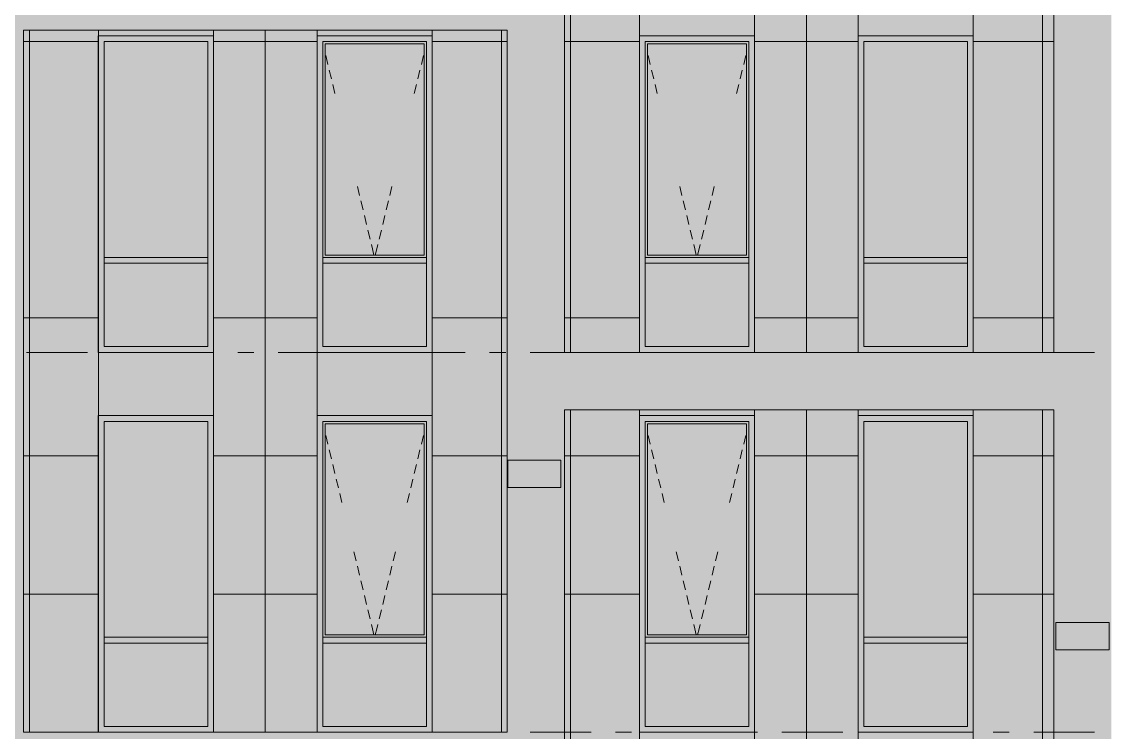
# Model space of a CAD drawing. Header units: millimetres. Extents: x 1499747 to 4341325, y -28481 to 441852.
# Drawn here: x 4109097 to 4118552, y 380628 to 386800 of the extents above; entities that cross this region are included whole.
import ezdxf

# ---------------------------------------------------------------- set-up
doc = ezdxf.new("R2010")
doc.units = ezdxf.units.MM
doc.header["$MEASUREMENT"] = 0
doc.layers.add('Чертеж и Рисунок', color=7, linetype='Continuous')

msp = doc.modelspace()

# ---------------------------------------------------------------- hatches: boundary and pattern name
at = {"layer": 'Чертеж и Рисунок', "linetype": 'Continuous', "lineweight": 0, "true_color": 0xbc9a89}
for points in [[(4108613, 399928.4), (4108613, 374028.4), (4109113, 374028.4), (4109113, 399928.4)], [(4113312.8, 399928.4), (4113312.8, 374028.4), (4113812.8, 374028.4), (4113812.8, 399928.4)], [(4118062.1, 399928.4), (4118062.1, 374028.4), (4118562.1, 374028.4), (4118562.1, 399928.4)], [(4109113, 386728.4), (4113312.8, 386728.4), (4113312.8, 387228.4), (4109113, 387228.4)], [(4113812.8, 383428.4), (4118062.1, 383428.4), (4118062.1, 383928.4), (4113812.8, 383928.4)], [(4109113, 380128.4), (4113312.8, 380128.4), (4113312.8, 380628.4), (4109113, 380628.4)]]:
    msp.add_hatch(color=33, dxfattribs=at).paths.add_polyline_path(points)
at = {"layer": 'Чертеж и Рисунок', "linetype": 'Continuous', "lineweight": 0, "true_color": 0xffffff}
h = msp.add_hatch(color=7, dxfattribs=at)
h.paths.add_polyline_path([(4113812.8, 383928.4), (4114462.4, 383928.4), (4114462.4, 386678.4), (4115462.4, 386678.4), (4115462.4, 383928.4), (4116362.7, 383928.4), (4116362.7, 386678.4), (4117362.7, 386678.4), (4117362.7, 383928.4), (4118062.1, 383928.4), (4118062.1, 390028.4), (4113812.8, 390028.4)])
h.paths.add_polyline_path([(4114462.4, 387228.4), (4114462.4, 389978.4), (4115462.4, 389978.4), (4115462.4, 387228.4)], flags=0)
h.paths.add_polyline_path([(4116362.7, 389978.4), (4117362.7, 389978.4), (4117362.7, 387228.4), (4116362.7, 387228.4)], flags=0)
h = msp.add_hatch(color=7, dxfattribs=at)
h.paths.add_polyline_path([(4109113, 380628.4), (4109762.2, 380628.4), (4109762.2, 383378.4), (4110762.2, 383378.4), (4110762.2, 380628.4), (4111662.5, 380628.4), (4111662.5, 383378.4), (4112662.5, 383378.4), (4112662.5, 380628.4), (4113312.8, 380628.4), (4113312.8, 386728.4), (4109113, 386728.4)])
h.paths.add_polyline_path([(4110762.2, 383928.4), (4109762.2, 383928.4), (4109762.2, 386678.4), (4110762.2, 386678.4)], flags=0)
h.paths.add_polyline_path([(4111662.5, 383928.4), (4111662.5, 386678.4), (4112662.5, 386678.4), (4112662.5, 383928.4)], flags=0)
at = {"layer": 'Чертеж и Рисунок', "linetype": 'Continuous', "lineweight": 0, "true_color": 0x2e2e2e}
for points in [[(4109762.2, 386328.4), (4109812.2, 386328.4), (4109812.2, 386628.4), (4109762.2, 386678.4)], [(4110262.2, 386678.4), (4109762.2, 386678.4), (4109812.2, 386628.4), (4110262.2, 386628.4)], [(4110262.2, 386678.4), (4110262.2, 386628.4), (4110712.2, 386628.4), (4110762.2, 386678.4)], [(4110762.2, 386328.4), (4110762.2, 386678.4), (4110712.2, 386628.4), (4110712.2, 386328.4)], [(4111662.5, 386328.4), (4111712.5, 386328.4), (4111712.5, 386628.4), (4111662.5, 386678.4)], [(4112162.5, 386678.4), (4111662.5, 386678.4), (4111712.5, 386628.4), (4112162.5, 386628.4)], [(4112162.5, 386678.4), (4112162.5, 386628.4), (4112612.5, 386628.4), (4112662.5, 386678.4)], [(4112662.5, 386328.4), (4112662.5, 386678.4), (4112612.5, 386628.4), (4112612.5, 386328.4)], [(4114462.4, 386328.4), (4114512.4, 386328.4), (4114512.4, 386628.4), (4114462.4, 386678.4)], [(4114962.4, 386678.4), (4114462.4, 386678.4), (4114512.4, 386628.4), (4114962.4, 386628.4)], [(4114962.4, 386678.4), (4114962.4, 386628.4), (4115412.4, 386628.4), (4115462.4, 386678.4)], [(4115462.4, 386328.4), (4115462.4, 386678.4), (4115412.4, 386628.4), (4115412.4, 386328.4)], [(4116362.7, 386328.4), (4116412.7, 386328.4), (4116412.7, 386628.4), (4116362.7, 386678.4)], [(4116862.7, 386678.4), (4116362.7, 386678.4), (4116412.7, 386628.4), (4116862.7, 386628.4)], [(4116862.7, 386678.4), (4116862.7, 386628.4), (4117312.7, 386628.4), (4117362.7, 386678.4)], [(4117362.7, 386328.4), (4117362.7, 386678.4), (4117312.7, 386628.4), (4117312.7, 386328.4)], [(4109762.2, 384928.4), (4109812.2, 384928.4), (4109812.2, 386328.4), (4109762.2, 386328.4)], [(4110762.2, 384928.4), (4110762.2, 386328.4), (4110712.2, 386328.4), (4110712.2, 384928.4)], [(4111662.5, 384928.4), (4111712.5, 384928.4), (4111712.5, 386328.4), (4111662.5, 386328.4)], [(4112662.5, 384928.4), (4112662.5, 386328.4), (4112612.5, 386328.4), (4112612.5, 384928.4)], [(4114462.4, 384928.4), (4114512.4, 384928.4), (4114512.4, 386328.4), (4114462.4, 386328.4)], [(4115462.4, 384928.4), (4115462.4, 386328.4), (4115412.4, 386328.4), (4115412.4, 384928.4)], [(4116362.7, 384928.4), (4116412.7, 384928.4), (4116412.7, 386328.4), (4116362.7, 386328.4)], [(4117362.7, 384928.4), (4117362.7, 386328.4), (4117312.7, 386328.4), (4117312.7, 384928.4)], [(4109762.2, 384728.4), (4109812.2, 384728.4), (4109812.2, 384928.4), (4109762.2, 384928.4)], [(4110762.2, 384728.4), (4110762.2, 384928.4), (4110712.2, 384928.4), (4110712.2, 384728.4)], [(4111662.5, 384728.4), (4111712.5, 384728.4), (4111712.5, 384928.4), (4111662.5, 384928.4)], [(4112662.5, 384728.4), (4112662.5, 384928.4), (4112612.5, 384928.4), (4112612.5, 384728.4)], [(4114462.4, 384728.4), (4114512.4, 384728.4), (4114512.4, 384928.4), (4114462.4, 384928.4)], [(4115462.4, 384728.4), (4115462.4, 384928.4), (4115412.4, 384928.4), (4115412.4, 384728.4)], [(4116362.7, 384728.4), (4116412.7, 384728.4), (4116412.7, 384928.4), (4116362.7, 384928.4)], [(4117362.7, 384728.4), (4117362.7, 384928.4), (4117312.7, 384928.4), (4117312.7, 384728.4)], [(4109762.2, 384728.4), (4109762.2, 383928.4), (4109812.2, 383978.4), (4109812.2, 384728.4)], [(4109812.2, 384703.4), (4110262.2, 384703.4), (4110262.2, 384753.4), (4109812.2, 384753.4)], [(4110262.2, 384753.4), (4110262.2, 384703.4), (4110712.2, 384703.4), (4110712.2, 384753.4)], [(4110762.2, 384728.4), (4110712.2, 384728.4), (4110712.2, 383978.4), (4110762.2, 383928.4)], [(4111662.5, 384728.4), (4111662.5, 383928.4), (4111712.5, 383978.4), (4111712.5, 384728.4)], [(4111712.5, 384703.4), (4112162.5, 384703.4), (4112162.5, 384753.4), (4111712.5, 384753.4)], [(4112162.5, 384753.4), (4112162.5, 384703.4), (4112612.5, 384703.4), (4112612.5, 384753.4)], [(4112662.5, 384728.4), (4112612.5, 384728.4), (4112612.5, 383978.4), (4112662.5, 383928.4)], [(4114462.4, 384728.4), (4114462.4, 383928.4), (4114512.4, 383978.4), (4114512.4, 384728.4)], [(4114512.4, 384703.4), (4114962.4, 384703.4), (4114962.4, 384753.4), (4114512.4, 384753.4)], [(4114962.4, 384753.4), (4114962.4, 384703.4), (4115412.4, 384703.4), (4115412.4, 384753.4)], [(4115462.4, 384728.4), (4115412.4, 384728.4), (4115412.4, 383978.4), (4115462.4, 383928.4)], [(4116362.7, 384728.4), (4116362.7, 383928.4), (4116412.7, 383978.4), (4116412.7, 384728.4)], [(4116412.7, 384703.4), (4116862.7, 384703.4), (4116862.7, 384753.4), (4116412.7, 384753.4)], [(4116862.7, 384753.4), (4116862.7, 384703.4), (4117312.7, 384703.4), (4117312.7, 384753.4)], [(4117362.7, 384728.4), (4117312.7, 384728.4), (4117312.7, 383978.4), (4117362.7, 383928.4)], [(4110262.2, 383928.4), (4110262.2, 383978.4), (4109812.2, 383978.4), (4109762.2, 383928.4)], [(4110262.2, 383928.4), (4110762.2, 383928.4), (4110712.2, 383978.4), (4110262.2, 383978.4)], [(4112162.5, 383928.4), (4112162.5, 383978.4), (4111712.5, 383978.4), (4111662.5, 383928.4)], [(4112162.5, 383928.4), (4112662.5, 383928.4), (4112612.5, 383978.4), (4112162.5, 383978.4)], [(4114962.4, 383928.4), (4114962.4, 383978.4), (4114512.4, 383978.4), (4114462.4, 383928.4)], [(4114962.4, 383928.4), (4115462.4, 383928.4), (4115412.4, 383978.4), (4114962.4, 383978.4)], [(4116862.7, 383928.4), (4116862.7, 383978.4), (4116412.7, 383978.4), (4116362.7, 383928.4)], [(4116862.7, 383928.4), (4117362.7, 383928.4), (4117312.7, 383978.4), (4116862.7, 383978.4)], [(4109762.2, 383028.4), (4109812.2, 383028.4), (4109812.2, 383328.4), (4109762.2, 383378.4)], [(4110262.2, 383378.4), (4109762.2, 383378.4), (4109812.2, 383328.4), (4110262.2, 383328.4)], [(4110262.2, 383378.4), (4110262.2, 383328.4), (4110712.2, 383328.4), (4110762.2, 383378.4)], [(4110762.2, 383028.4), (4110762.2, 383378.4), (4110712.2, 383328.4), (4110712.2, 383028.4)], [(4111662.5, 383028.4), (4111712.5, 383028.4), (4111712.5, 383328.4), (4111662.5, 383378.4)], [(4112162.5, 383378.4), (4111662.5, 383378.4), (4111712.5, 383328.4), (4112162.5, 383328.4)], [(4112162.5, 383378.4), (4112162.5, 383328.4), (4112612.5, 383328.4), (4112662.5, 383378.4)], [(4112662.5, 383028.4), (4112662.5, 383378.4), (4112612.5, 383328.4), (4112612.5, 383028.4)], [(4114462.4, 383028.4), (4114512.4, 383028.4), (4114512.4, 383328.4), (4114462.4, 383378.4)], [(4114962.4, 383378.4), (4114462.4, 383378.4), (4114512.4, 383328.4), (4114962.4, 383328.4)], [(4114962.4, 383378.4), (4114962.4, 383328.4), (4115412.4, 383328.4), (4115462.4, 383378.4)], [(4115462.4, 383028.4), (4115462.4, 383378.4), (4115412.4, 383328.4), (4115412.4, 383028.4)], [(4116362.7, 383028.4), (4116412.7, 383028.4), (4116412.7, 383328.4), (4116362.7, 383378.4)], [(4116862.7, 383378.4), (4116362.7, 383378.4), (4116412.7, 383328.4), (4116862.7, 383328.4)], [(4116862.7, 383378.4), (4116862.7, 383328.4), (4117312.7, 383328.4), (4117362.7, 383378.4)], [(4117362.7, 383028.4), (4117362.7, 383378.4), (4117312.7, 383328.4), (4117312.7, 383028.4)], [(4109762.2, 381628.4), (4109812.2, 381628.4), (4109812.2, 383028.4), (4109762.2, 383028.4)], [(4110762.2, 381628.4), (4110762.2, 383028.4), (4110712.2, 383028.4), (4110712.2, 381628.4)], [(4111662.5, 381628.4), (4111712.5, 381628.4), (4111712.5, 383028.4), (4111662.5, 383028.4)], [(4112662.5, 381628.4), (4112662.5, 383028.4), (4112612.5, 383028.4), (4112612.5, 381628.4)], [(4114462.4, 381628.4), (4114512.4, 381628.4), (4114512.4, 383028.4), (4114462.4, 383028.4)], [(4115462.4, 381628.4), (4115462.4, 383028.4), (4115412.4, 383028.4), (4115412.4, 381628.4)], [(4116362.7, 381628.4), (4116412.7, 381628.4), (4116412.7, 383028.4), (4116362.7, 383028.4)], [(4117362.7, 381628.4), (4117362.7, 383028.4), (4117312.7, 383028.4), (4117312.7, 381628.4)], [(4109762.2, 381428.4), (4109812.2, 381428.4), (4109812.2, 381628.4), (4109762.2, 381628.4)], [(4110762.2, 381428.4), (4110762.2, 381628.4), (4110712.2, 381628.4), (4110712.2, 381428.4)], [(4111662.5, 381428.4), (4111712.5, 381428.4), (4111712.5, 381628.4), (4111662.5, 381628.4)], [(4112662.5, 381428.4), (4112662.5, 381628.4), (4112612.5, 381628.4), (4112612.5, 381428.4)], [(4114462.4, 381428.4), (4114512.4, 381428.4), (4114512.4, 381628.4), (4114462.4, 381628.4)], [(4115462.4, 381428.4), (4115462.4, 381628.4), (4115412.4, 381628.4), (4115412.4, 381428.4)], [(4116362.7, 381428.4), (4116412.7, 381428.4), (4116412.7, 381628.4), (4116362.7, 381628.4)], [(4117362.7, 381428.4), (4117362.7, 381628.4), (4117312.7, 381628.4), (4117312.7, 381428.4)], [(4109762.2, 381428.4), (4109762.2, 380628.4), (4109812.2, 380678.4), (4109812.2, 381428.4)], [(4109812.2, 381403.4), (4110262.2, 381403.4), (4110262.2, 381453.4), (4109812.2, 381453.4)], [(4110262.2, 381453.4), (4110262.2, 381403.4), (4110712.2, 381403.4), (4110712.2, 381453.4)], [(4110762.2, 381428.4), (4110712.2, 381428.4), (4110712.2, 380678.4), (4110762.2, 380628.4)], [(4111662.5, 381428.4), (4111662.5, 380628.4), (4111712.5, 380678.4), (4111712.5, 381428.4)], [(4111712.5, 381403.4), (4112162.5, 381403.4), (4112162.5, 381453.4), (4111712.5, 381453.4)], [(4112162.5, 381453.4), (4112162.5, 381403.4), (4112612.5, 381403.4), (4112612.5, 381453.4)], [(4112662.5, 381428.4), (4112612.5, 381428.4), (4112612.5, 380678.4), (4112662.5, 380628.4)], [(4114462.4, 381428.4), (4114462.4, 380628.4), (4114512.4, 380678.4), (4114512.4, 381428.4)], [(4114512.4, 381403.4), (4114962.4, 381403.4), (4114962.4, 381453.4), (4114512.4, 381453.4)], [(4114962.4, 381453.4), (4114962.4, 381403.4), (4115412.4, 381403.4), (4115412.4, 381453.4)], [(4115462.4, 381428.4), (4115412.4, 381428.4), (4115412.4, 380678.4), (4115462.4, 380628.4)], [(4116362.7, 381428.4), (4116362.7, 380628.4), (4116412.7, 380678.4), (4116412.7, 381428.4)], [(4116412.7, 381403.4), (4116862.7, 381403.4), (4116862.7, 381453.4), (4116412.7, 381453.4)], [(4116862.7, 381453.4), (4116862.7, 381403.4), (4117312.7, 381403.4), (4117312.7, 381453.4)], [(4117362.7, 381428.4), (4117312.7, 381428.4), (4117312.7, 380678.4), (4117362.7, 380628.4)], [(4110262.2, 380628.4), (4110262.2, 380678.4), (4109812.2, 380678.4), (4109762.2, 380628.4)], [(4110262.2, 380628.4), (4110762.2, 380628.4), (4110712.2, 380678.4), (4110262.2, 380678.4)], [(4112162.5, 380628.4), (4112162.5, 380678.4), (4111712.5, 380678.4), (4111662.5, 380628.4)], [(4112162.5, 380628.4), (4112662.5, 380628.4), (4112612.5, 380678.4), (4112162.5, 380678.4)], [(4114962.4, 380628.4), (4114962.4, 380678.4), (4114512.4, 380678.4), (4114462.4, 380628.4)], [(4114962.4, 380628.4), (4115462.4, 380628.4), (4115412.4, 380678.4), (4114962.4, 380678.4)], [(4116862.7, 380628.4), (4116862.7, 380678.4), (4116412.7, 380678.4), (4116362.7, 380628.4)], [(4116862.7, 380628.4), (4117362.7, 380628.4), (4117312.7, 380678.4), (4116862.7, 380678.4)]]:
    msp.add_hatch(color=250, dxfattribs=at).paths.add_polyline_path(points)
at = {"layer": 'Чертеж и Рисунок', "linetype": 'Continuous', "lineweight": 0, "true_color": 0x84adf9}
for points in [[(4109812.2, 384753.4), (4110712.2, 384753.4), (4110712.2, 386328.4), (4110712.2, 386628.4), (4109812.2, 386628.4)], [(4111732.5, 384773.4), (4112592.5, 384773.4), (4112592.5, 386608.4), (4111732.5, 386608.4)], [(4114532.4, 384773.4), (4115392.4, 384773.4), (4115392.4, 386608.4), (4114532.4, 386608.4)], [(4116412.7, 384753.4), (4117312.7, 384753.4), (4117312.7, 384928.4), (4117312.7, 386328.4), (4117312.7, 386628.4), (4116412.7, 386628.4)], [(4109812.2, 384703.4), (4109812.2, 383978.4), (4110712.2, 383978.4), (4110712.2, 384703.4)], [(4111712.5, 383978.4), (4112612.5, 383978.4), (4112612.5, 384703.4), (4111712.5, 384703.4)], [(4114512.4, 384703.4), (4114512.4, 383978.4), (4115412.4, 383978.4), (4115412.4, 384703.4)], [(4116412.7, 384703.4), (4116412.7, 383978.4), (4117312.7, 383978.4), (4117312.7, 384703.4)], [(4109812.2, 381453.4), (4110712.2, 381453.4), (4110712.2, 381628.4), (4110712.2, 383328.4), (4109812.2, 383328.4)], [(4111732.5, 383308.4), (4111732.5, 381473.4), (4112592.5, 381473.4), (4112592.5, 383308.4)], [(4114532.4, 381473.4), (4115392.4, 381473.4), (4115392.4, 383308.4), (4114532.4, 383308.4)], [(4116412.7, 381453.4), (4117312.7, 381453.4), (4117312.7, 381628.4), (4117312.7, 383328.4), (4116412.7, 383328.4)], [(4109812.2, 381403.4), (4109812.2, 380678.4), (4110712.2, 380678.4), (4110712.2, 381403.4)], [(4111712.5, 380678.4), (4112612.5, 380678.4), (4112612.5, 381403.4), (4111712.5, 381403.4)], [(4114512.4, 381403.4), (4114512.4, 380678.4), (4115412.4, 380678.4), (4115412.4, 381403.4)], [(4116412.7, 381403.4), (4116412.7, 380678.4), (4117312.7, 380678.4), (4117312.7, 381403.4)]]:
    msp.add_hatch(color=161, dxfattribs=at).paths.add_polyline_path(points)
at = {"layer": 'Чертеж и Рисунок', "linetype": 'Continuous', "lineweight": 0, "true_color": 0xf7fdff}
for points in [[(4111712.5, 384753.4), (4111732.5, 384773.4), (4111732.5, 386608.4), (4111712.5, 386628.4)], [(4112612.5, 386628.4), (4111712.5, 386628.4), (4111732.5, 386608.4), (4112592.5, 386608.4)], [(4112612.5, 384753.4), (4112612.5, 386628.4), (4112592.5, 386608.4), (4112592.5, 384773.4)], [(4114512.4, 384753.4), (4114532.4, 384773.4), (4114532.4, 386608.4), (4114512.4, 386628.4)], [(4115412.4, 386628.4), (4114512.4, 386628.4), (4114532.4, 386608.4), (4115392.4, 386608.4)], [(4115412.4, 384753.4), (4115412.4, 386628.4), (4115392.4, 386608.4), (4115392.4, 384773.4)], [(4111732.5, 384773.4), (4111712.5, 384753.4), (4112612.5, 384753.4), (4112592.5, 384773.4)], [(4115412.4, 384753.4), (4115392.4, 384773.4), (4114532.4, 384773.4), (4114512.4, 384753.4)], [(4111712.5, 381453.4), (4111732.5, 381473.4), (4111732.5, 383308.4), (4111712.5, 383328.4)], [(4112612.5, 383328.4), (4111712.5, 383328.4), (4111732.5, 383308.4), (4112592.5, 383308.4)], [(4112612.5, 381453.4), (4112612.5, 383328.4), (4112592.5, 383308.4), (4112592.5, 381473.4)], [(4114512.4, 381453.4), (4114532.4, 381473.4), (4114532.4, 383308.4), (4114512.4, 383328.4)], [(4115412.4, 383328.4), (4114512.4, 383328.4), (4114532.4, 383308.4), (4115392.4, 383308.4)], [(4115412.4, 381453.4), (4115412.4, 383328.4), (4115392.4, 383308.4), (4115392.4, 381473.4)], [(4111712.5, 381453.4), (4112612.5, 381453.4), (4112592.5, 381473.4), (4111732.5, 381473.4)], [(4115412.4, 381453.4), (4115392.4, 381473.4), (4114532.4, 381473.4), (4114512.4, 381453.4)]]:
    msp.add_hatch(color=7, dxfattribs=at).paths.add_polyline_path(points)
at = {"layer": 'Чертеж и Рисунок', "linetype": 'Continuous', "lineweight": 0, "true_color": 0xffffff}
h = msp.add_hatch(color=7, dxfattribs=at)
h.paths.add_polyline_path([(4113812.8, 377328.4), (4114462.4, 377328.4), (4114462.4, 380078.4), (4115462.4, 380078.4), (4115462.4, 377328.4), (4116362.7, 377328.4), (4116362.7, 380078.4), (4117362.7, 380078.4), (4117362.7, 377328.4), (4118062.1, 377328.4), (4118062.1, 383428.4), (4113812.8, 383428.4)])
h.paths.add_polyline_path([(4115462.4, 380628.4), (4114462.4, 380628.4), (4114462.4, 383378.4), (4115462.4, 383378.4)], flags=0)
h.paths.add_polyline_path([(4116362.7, 383378.4), (4117362.7, 383378.4), (4117362.7, 380628.4), (4116362.7, 380628.4)], flags=0)

# ---------------------------------------------------------------- linework, layer by layer
at = {"layer": 'Чертеж и Рисунок', "color": 7, "linetype": 'Continuous', "lineweight": 5}
for points in [[(4113812.8, 383928.4), (4113812.8, 390028.4)], [(4118062.1, 383928.4), (4118062.1, 390028.4)], [(4109113, 380628.4), (4109113, 386728.4)], [(4109113, 386728.4), (4113312.8, 386728.4)], [(4113312.8, 380628.4), (4113312.8, 386728.4)], [(4109762.2, 383928.4), (4109762.2, 386678.4)], [(4109762.2, 386678.4), (4110762.2, 386678.4)], [(4109812.2, 386328.4), (4109812.2, 386628.4)], [(4109812.2, 386628.4), (4110262.2, 386628.4)], [(4110262.2, 386628.4), (4110712.2, 386628.4)], [(4110712.2, 386328.4), (4110712.2, 386628.4)], [(4110762.2, 386678.4), (4110762.2, 383928.4)], [(4111662.5, 383928.4), (4111662.5, 386678.4)], [(4111662.5, 386678.4), (4112662.5, 386678.4)], [(4111712.5, 386328.4), (4111712.5, 386628.4)], [(4111712.5, 386628.4), (4112162.5, 386628.4)], [(4111732.5, 386608.4), (4111732.5, 384773.4)], [(4112592.5, 386608.4), (4111732.5, 386608.4)], [(4112162.5, 386628.4), (4112612.5, 386628.4)], [(4112592.5, 384773.4), (4112592.5, 386608.4)], [(4112612.5, 386328.4), (4112612.5, 386628.4)], [(4114462.4, 383928.4), (4114462.4, 386678.4)], [(4114462.4, 386678.4), (4115462.4, 386678.4)], [(4114512.4, 386328.4), (4114512.4, 386628.4)], [(4114512.4, 386628.4), (4114962.4, 386628.4)], [(4114532.4, 386608.4), (4114532.4, 384773.4)], [(4115392.4, 386608.4), (4114532.4, 386608.4)], [(4114962.4, 386628.4), (4115412.4, 386628.4)], [(4115392.4, 384773.4), (4115392.4, 386608.4)], [(4115412.4, 386328.4), (4115412.4, 386628.4)], [(4115462.4, 386678.4), (4115462.4, 383928.4)], [(4116362.7, 383928.4), (4116362.7, 386678.4)], [(4116362.7, 386678.4), (4117362.7, 386678.4)], [(4116412.7, 386328.4), (4116412.7, 386628.4)], [(4116412.7, 386628.4), (4116862.7, 386628.4)], [(4116862.7, 386628.4), (4117312.7, 386628.4)], [(4117312.7, 386328.4), (4117312.7, 386628.4)], [(4117362.7, 386678.4), (4117362.7, 383928.4)], [(4109812.2, 384928.4), (4109812.2, 386328.4)], [(4110712.2, 384928.4), (4110712.2, 386328.4)], [(4111712.5, 384928.4), (4111712.5, 386328.4)], [(4112612.5, 384928.4), (4112612.5, 386328.4)], [(4114512.4, 384928.4), (4114512.4, 386328.4)], [(4115412.4, 384928.4), (4115412.4, 386328.4)], [(4116412.7, 384928.4), (4116412.7, 386328.4)], [(4117312.7, 384928.4), (4117312.7, 386328.4)], [(4109812.2, 384753.4), (4109812.2, 384928.4)], [(4110712.2, 384753.4), (4110712.2, 384928.4)], [(4111712.5, 384753.4), (4111712.5, 384928.4)], [(4112612.5, 384753.4), (4112612.5, 384928.4)], [(4114512.4, 384753.4), (4114512.4, 384928.4)], [(4115412.4, 384753.4), (4115412.4, 384928.4)], [(4116412.7, 384753.4), (4116412.7, 384928.4)], [(4117312.7, 384753.4), (4117312.7, 384928.4)], [(4109812.2, 384728.4), (4109812.2, 384753.4)], [(4110262.2, 384753.4), (4109812.2, 384753.4)], [(4109812.2, 384703.4), (4109812.2, 384728.4)], [(4110712.2, 384753.4), (4110262.2, 384753.4)], [(4110712.2, 384728.4), (4110712.2, 384753.4)], [(4110712.2, 384703.4), (4110712.2, 384728.4)], [(4111712.5, 384728.4), (4111712.5, 384753.4)], [(4112162.5, 384753.4), (4111712.5, 384753.4)], [(4111712.5, 384703.4), (4111712.5, 384728.4)], [(4111732.5, 384773.4), (4112592.5, 384773.4)], [(4112612.5, 384753.4), (4112162.5, 384753.4)], [(4112612.5, 384728.4), (4112612.5, 384753.4)], [(4112612.5, 384703.4), (4112612.5, 384728.4)], [(4114512.4, 384728.4), (4114512.4, 384753.4)], [(4114962.4, 384753.4), (4114512.4, 384753.4)], [(4114512.4, 384703.4), (4114512.4, 384728.4)], [(4114532.4, 384773.4), (4115392.4, 384773.4)], [(4115412.4, 384753.4), (4114962.4, 384753.4)], [(4115412.4, 384728.4), (4115412.4, 384753.4)], [(4115412.4, 384703.4), (4115412.4, 384728.4)], [(4116412.7, 384728.4), (4116412.7, 384753.4)], [(4116862.7, 384753.4), (4116412.7, 384753.4)], [(4116412.7, 384703.4), (4116412.7, 384728.4)], [(4117312.7, 384753.4), (4116862.7, 384753.4)], [(4117312.7, 384728.4), (4117312.7, 384753.4)], [(4117312.7, 384703.4), (4117312.7, 384728.4)], [(4109812.2, 383978.4), (4109812.2, 384703.4)], [(4110262.2, 384703.4), (4109812.2, 384703.4)], [(4110712.2, 384703.4), (4110262.2, 384703.4)], [(4110712.2, 383978.4), (4110712.2, 384703.4)], [(4111712.5, 383978.4), (4111712.5, 384703.4)], [(4112162.5, 384703.4), (4111712.5, 384703.4)], [(4112612.5, 384703.4), (4112162.5, 384703.4)], [(4112612.5, 383978.4), (4112612.5, 384703.4)], [(4114512.4, 383978.4), (4114512.4, 384703.4)], [(4114962.4, 384703.4), (4114512.4, 384703.4)], [(4115412.4, 384703.4), (4114962.4, 384703.4)], [(4115412.4, 383978.4), (4115412.4, 384703.4)], [(4116412.7, 383978.4), (4116412.7, 384703.4)], [(4116862.7, 384703.4), (4116412.7, 384703.4)], [(4117312.7, 384703.4), (4116862.7, 384703.4)], [(4117312.7, 383978.4), (4117312.7, 384703.4)], [(4110262.2, 383978.4), (4109812.2, 383978.4)], [(4110712.2, 383978.4), (4110262.2, 383978.4)], [(4112162.5, 383978.4), (4111712.5, 383978.4)], [(4112612.5, 383978.4), (4112162.5, 383978.4)], [(4114962.4, 383978.4), (4114512.4, 383978.4)], [(4115412.4, 383978.4), (4114962.4, 383978.4)], [(4116862.7, 383978.4), (4116412.7, 383978.4)], [(4117312.7, 383978.4), (4116862.7, 383978.4)], [(4110762.2, 383928.4), (4109762.2, 383928.4)], [(4112662.5, 383928.4), (4111662.5, 383928.4)], [(4113812.8, 383928.4), (4118062.1, 383928.4)], [(4113812.8, 377328.4), (4113812.8, 383428.4)], [(4113812.8, 383428.4), (4118062.1, 383428.4)], [(4118062.1, 377328.4), (4118062.1, 383428.4)], [(4109762.2, 380628.4), (4109762.2, 383378.4)], [(4109762.2, 383378.4), (4110762.2, 383378.4)], [(4109812.2, 383028.4), (4109812.2, 383328.4)], [(4109812.2, 383328.4), (4110262.2, 383328.4)], [(4110262.2, 383328.4), (4110712.2, 383328.4)], [(4110712.2, 383028.4), (4110712.2, 383328.4)], [(4110762.2, 383378.4), (4110762.2, 380628.4)], [(4111662.5, 380628.4), (4111662.5, 383378.4)], [(4111662.5, 383378.4), (4112662.5, 383378.4)], [(4111712.5, 383028.4), (4111712.5, 383328.4)], [(4111712.5, 383328.4), (4112162.5, 383328.4)], [(4111732.5, 383308.4), (4111732.5, 381473.4)], [(4112592.5, 383308.4), (4111732.5, 383308.4)], [(4112162.5, 383328.4), (4112612.5, 383328.4)], [(4112592.5, 381473.4), (4112592.5, 383308.4)], [(4112612.5, 383028.4), (4112612.5, 383328.4)], [(4114462.4, 380628.4), (4114462.4, 383378.4)], [(4114462.4, 383378.4), (4115462.4, 383378.4)], [(4114512.4, 383028.4), (4114512.4, 383328.4)], [(4114512.4, 383328.4), (4114962.4, 383328.4)], [(4114532.4, 383308.4), (4114532.4, 381473.4)], [(4115392.4, 383308.4), (4114532.4, 383308.4)], [(4114962.4, 383328.4), (4115412.4, 383328.4)], [(4115392.4, 381473.4), (4115392.4, 383308.4)], [(4115412.4, 383028.4), (4115412.4, 383328.4)], [(4115462.4, 383378.4), (4115462.4, 380628.4)], [(4116362.7, 380628.4), (4116362.7, 383378.4)], [(4116362.7, 383378.4), (4117362.7, 383378.4)], [(4116412.7, 383028.4), (4116412.7, 383328.4)], [(4116412.7, 383328.4), (4116862.7, 383328.4)], [(4116862.7, 383328.4), (4117312.7, 383328.4)], [(4117312.7, 383028.4), (4117312.7, 383328.4)], [(4117362.7, 383378.4), (4117362.7, 380628.4)], [(4109812.2, 381628.4), (4109812.2, 383028.4)], [(4110712.2, 381628.4), (4110712.2, 383028.4)], [(4111712.5, 381628.4), (4111712.5, 383028.4)], [(4112612.5, 381628.4), (4112612.5, 383028.4)], [(4114512.4, 381628.4), (4114512.4, 383028.4)], [(4115412.4, 381628.4), (4115412.4, 383028.4)], [(4116412.7, 381628.4), (4116412.7, 383028.4)], [(4117312.7, 381628.4), (4117312.7, 383028.4)], [(4113318.4, 382755.3), (4113318.4, 382991)], [(4113318.4, 382991), (4113780.3, 382991)], [(4113780.3, 382991), (4113780.3, 382755.3)], [(4113780.3, 382755.3), (4113318.4, 382755.3)], [(4109812.2, 381453.4), (4109812.2, 381628.4)], [(4110712.2, 381453.4), (4110712.2, 381628.4)], [(4111712.5, 381453.4), (4111712.5, 381628.4)], [(4112612.5, 381453.4), (4112612.5, 381628.4)], [(4114512.4, 381453.4), (4114512.4, 381628.4)], [(4115412.4, 381453.4), (4115412.4, 381628.4)], [(4116412.7, 381453.4), (4116412.7, 381628.4)], [(4117312.7, 381453.4), (4117312.7, 381628.4)], [(4118080.4, 381345.2), (4118080.4, 381580.9)], [(4118080.4, 381580.9), (4118542.2, 381580.9)], [(4118542.2, 381580.9), (4118542.2, 381345.2)], [(4109812.2, 381428.4), (4109812.2, 381453.4)], [(4110262.2, 381453.4), (4109812.2, 381453.4)], [(4109812.2, 381403.4), (4109812.2, 381428.4)], [(4110712.2, 381453.4), (4110262.2, 381453.4)], [(4110712.2, 381428.4), (4110712.2, 381453.4)], [(4110712.2, 381403.4), (4110712.2, 381428.4)], [(4111712.5, 381428.4), (4111712.5, 381453.4)], [(4112162.5, 381453.4), (4111712.5, 381453.4)], [(4111712.5, 381403.4), (4111712.5, 381428.4)], [(4111732.5, 381473.4), (4112592.5, 381473.4)], [(4112612.5, 381453.4), (4112162.5, 381453.4)], [(4112612.5, 381428.4), (4112612.5, 381453.4)], [(4112612.5, 381403.4), (4112612.5, 381428.4)], [(4114512.4, 381428.4), (4114512.4, 381453.4)], [(4114962.4, 381453.4), (4114512.4, 381453.4)], [(4114512.4, 381403.4), (4114512.4, 381428.4)], [(4114532.4, 381473.4), (4115392.4, 381473.4)], [(4115412.4, 381453.4), (4114962.4, 381453.4)], [(4115412.4, 381428.4), (4115412.4, 381453.4)], [(4115412.4, 381403.4), (4115412.4, 381428.4)], [(4116412.7, 381428.4), (4116412.7, 381453.4)], [(4116862.7, 381453.4), (4116412.7, 381453.4)], [(4116412.7, 381403.4), (4116412.7, 381428.4)], [(4117312.7, 381453.4), (4116862.7, 381453.4)], [(4117312.7, 381428.4), (4117312.7, 381453.4)], [(4117312.7, 381403.4), (4117312.7, 381428.4)], [(4109812.2, 380678.4), (4109812.2, 381403.4)], [(4110262.2, 381403.4), (4109812.2, 381403.4)], [(4110712.2, 381403.4), (4110262.2, 381403.4)], [(4110712.2, 380678.4), (4110712.2, 381403.4)], [(4111712.5, 380678.4), (4111712.5, 381403.4)], [(4112162.5, 381403.4), (4111712.5, 381403.4)], [(4112612.5, 381403.4), (4112162.5, 381403.4)], [(4112612.5, 380678.4), (4112612.5, 381403.4)], [(4114512.4, 380678.4), (4114512.4, 381403.4)], [(4114962.4, 381403.4), (4114512.4, 381403.4)], [(4115412.4, 381403.4), (4114962.4, 381403.4)], [(4115412.4, 380678.4), (4115412.4, 381403.4)], [(4116412.7, 380678.4), (4116412.7, 381403.4)], [(4116862.7, 381403.4), (4116412.7, 381403.4)], [(4117312.7, 381403.4), (4116862.7, 381403.4)], [(4117312.7, 380678.4), (4117312.7, 381403.4)], [(4118542.2, 381345.2), (4118080.4, 381345.2)], [(4110262.2, 380678.4), (4109812.2, 380678.4)], [(4110712.2, 380678.4), (4110262.2, 380678.4)], [(4112162.5, 380678.4), (4111712.5, 380678.4)], [(4112612.5, 380678.4), (4112162.5, 380678.4)], [(4114962.4, 380678.4), (4114512.4, 380678.4)], [(4115412.4, 380678.4), (4114962.4, 380678.4)], [(4116862.7, 380678.4), (4116412.7, 380678.4)], [(4117312.7, 380678.4), (4116862.7, 380678.4)], [(4109113, 380628.4), (4113312.8, 380628.4)], [(4115462.4, 380628.4), (4114462.4, 380628.4)], [(4117362.7, 380628.4), (4116362.7, 380628.4)]]:
    msp.add_lwpolyline(points, dxfattribs=at)
at = {"layer": 'Чертеж и Рисунок', "color": 253, "linetype": 'Continuous', "lineweight": 5, "true_color": 0xaaaaaa}
for points in [[(4113863.1, 390028.4), (4113863.1, 383928.4)], [(4115462.5, 390028.4), (4115462.5, 383928.4)], [(4115913, 390028.4), (4115913, 383928.4)], [(4117963.3, 390028.4), (4117963.3, 383928.4)], [(4114463.1, 387228.4), (4114463.1, 386678.4)], [(4116363.3, 387228.4), (4116363.3, 386678.4)], [(4117362.7, 387228.4), (4117362.7, 386678.4)], [(4109163.3, 386728.4), (4109163.3, 380628.4)], [(4109763.3, 386728.4), (4109763.3, 386678.4)], [(4110762.7, 386728.4), (4110762.7, 380628.4)], [(4111212.8, 386728.4), (4111212.8, 380628.4)], [(4111663.1, 386728.4), (4111663.1, 386678.4)], [(4112662.5, 386728.4), (4112662.5, 386678.4)], [(4113263.1, 386728.4), (4113263.1, 380628.4)], [(4109113, 386628), (4109762.2, 386628)], [(4109762.2, 386628), (4109763.3, 386628)], [(4109763.3, 386678.4), (4109763.3, 383928.4)], [(4110762.7, 386628.2), (4111662.4, 386628.2)], [(4111663.1, 386678.4), (4111663.1, 383928.4)], [(4112662.5, 386678.4), (4112662.5, 383928.4)], [(4112662.5, 386628.2), (4113312.8, 386628.2)], [(4113812.8, 386628.2), (4114462.4, 386628.2)], [(4114463.1, 386678.4), (4114463.1, 383928.4)], [(4115462.5, 386628.2), (4116362.3, 386628.2)], [(4116363.3, 386678.4), (4116363.3, 383928.4)], [(4117362.7, 386678.4), (4117362.7, 383928.4)], [(4117362.7, 386628.2), (4118062.1, 386628.2)], [(4109113, 384228), (4109762.2, 384228)], [(4109762.2, 384228), (4109763.3, 384228)], [(4110762.7, 384228.2), (4111662.4, 384228.2)], [(4112662.5, 384228.2), (4113312.8, 384228.2)], [(4113812.8, 384228.2), (4114462.4, 384228.2)], [(4115462.5, 384228.2), (4116362.3, 384228.2)], [(4117362.7, 384228.2), (4118062.1, 384228.2)], [(4109763.3, 383928.4), (4109763.3, 383378.4)], [(4111663.1, 383928.4), (4111663.1, 383378.4)], [(4112662.5, 383928.4), (4112662.5, 383378.4)], [(4113863.1, 383428.4), (4113863.1, 377328.4)], [(4114463.1, 383428.4), (4114463.1, 383378.4)], [(4115462.5, 383428.4), (4115462.5, 377328.4)], [(4115913, 383428.4), (4115913, 377328.4)], [(4116363.3, 383428.4), (4116363.3, 383378.4)], [(4117362.7, 383428.4), (4117362.7, 383378.4)], [(4117963.3, 383428.4), (4117963.3, 377328.4)], [(4109763.3, 383378.4), (4109763.3, 380628.4)], [(4111663.1, 383378.4), (4111663.1, 380628.4)], [(4112662.5, 383378.4), (4112662.5, 380628.4)], [(4114463.1, 383378.4), (4114463.1, 380628.4)], [(4116363.3, 383378.4), (4116363.3, 380628.4)], [(4117362.7, 383378.4), (4117362.7, 380628.4)], [(4109113, 383028), (4109762.2, 383028)], [(4109762.2, 383028), (4109763.3, 383028)], [(4110762.7, 383028.2), (4111662.4, 383028.2)], [(4112662.5, 383028.2), (4113312.8, 383028.2)], [(4113812.8, 383028.2), (4114462.4, 383028.2)], [(4115462.5, 383028.2), (4116362.3, 383028.2)], [(4117362.7, 383028.2), (4118062.1, 383028.2)], [(4109113, 381828), (4109762.2, 381828)], [(4109762.2, 381828), (4109763.3, 381828)], [(4110762.7, 381828.2), (4111662.4, 381828.2)], [(4112662.5, 381828.2), (4113312.8, 381828.2)], [(4113812.8, 381828.2), (4114462.4, 381828.2)], [(4115462.5, 381828.2), (4116362.3, 381828.2)], [(4117362.7, 381828.2), (4118062.1, 381828.2)], [(4114463.1, 380628.4), (4114463.1, 380078.4)], [(4116363.3, 380628.4), (4116363.3, 380078.4)], [(4117362.7, 380628.4), (4117362.7, 380078.4)]]:
    msp.add_lwpolyline(points, dxfattribs=at)
at = {"layer": 'Чертеж и Рисунок', "color": 23, "linetype": 'Continuous', "lineweight": 5, "true_color": 0xbf8080}
for points in [[(4111738, 386507.1), (4111756.7, 386429.3)], [(4112587, 386507.1), (4112568.2, 386429.3)], [(4114537.9, 386507.1), (4114556.7, 386429.3)], [(4115386.9, 386507.1), (4115368.1, 386429.3)], [(4111768.5, 386380.7), (4111787.2, 386302.9)], [(4112556.4, 386380.7), (4112537.7, 386302.9)], [(4114568.4, 386380.7), (4114587.2, 386302.9)], [(4115356.4, 386380.7), (4115337.6, 386302.9)], [(4111799, 386254.3), (4111817.7, 386176.6)], [(4112525.9, 386254.3), (4112507.2, 386176.6)], [(4114598.9, 386254.3), (4114617.7, 386176.6)], [(4115325.9, 386254.3), (4115307.1, 386176.6)], [(4112012.5, 385369.7), (4112031.3, 385292)], [(4112312.4, 385369.7), (4112293.7, 385292)], [(4114812.4, 385369.7), (4114831.2, 385292)], [(4115112.3, 385369.7), (4115093.6, 385292)], [(4112043, 385243.4), (4112061.8, 385165.6)], [(4112281.9, 385243.4), (4112263.1, 385165.6)], [(4114842.9, 385243.4), (4114861.7, 385165.6)], [(4115081.8, 385243.4), (4115063.1, 385165.6)], [(4112073.5, 385117), (4112092.3, 385039.2)], [(4112251.4, 385117), (4112232.6, 385039.2)], [(4114873.4, 385117), (4114892.2, 385039.2)], [(4115051.3, 385117), (4115032.6, 385039.2)], [(4112104, 384990.6), (4112122.8, 384912.9)], [(4112220.9, 384990.6), (4112202.1, 384912.9)], [(4114903.9, 384990.6), (4114922.7, 384912.9)], [(4115020.8, 384990.6), (4115002.1, 384912.9)], [(4112134.5, 384864.3), (4112143.7, 384826.2)], [(4112143.7, 384826.2), (4112156.4, 384773.4)], [(4112181.2, 384826.2), (4112168.5, 384773.4)], [(4112190.4, 384864.3), (4112181.2, 384826.2)], [(4114934.4, 384864.3), (4114943.6, 384826.2)], [(4114943.6, 384826.2), (4114956.3, 384773.4)], [(4114981.2, 384826.2), (4114968.4, 384773.4)], [(4114990.3, 384864.3), (4114981.2, 384826.2)], [(4111738, 383207.1), (4111756.7, 383129.3)], [(4112587, 383207.1), (4112568.2, 383129.3)], [(4114537.9, 383207.1), (4114556.7, 383129.3)], [(4115386.9, 383207.1), (4115368.1, 383129.3)], [(4111768.5, 383080.7), (4111787.2, 383002.9)], [(4112556.4, 383080.7), (4112537.7, 383002.9)], [(4114568.4, 383080.7), (4114587.2, 383002.9)], [(4115356.4, 383080.7), (4115337.6, 383002.9)], [(4111799, 382954.3), (4111817.7, 382876.6)], [(4112525.9, 382954.3), (4112507.2, 382876.6)], [(4114598.9, 382954.3), (4114617.7, 382876.6)], [(4115325.9, 382954.3), (4115307.1, 382876.6)], [(4111829.5, 382828), (4111848.2, 382750.2)], [(4112495.4, 382828), (4112476.7, 382750.2)], [(4114629.4, 382828), (4114648.2, 382750.2)], [(4115295.4, 382828), (4115276.6, 382750.2)], [(4111860, 382701.6), (4111878.7, 382623.8)], [(4112464.9, 382701.6), (4112446.2, 382623.8)], [(4114659.9, 382701.6), (4114678.7, 382623.8)], [(4115264.9, 382701.6), (4115246.1, 382623.8)], [(4111982, 382196.1), (4112000.8, 382118.3)], [(4112342.9, 382196.1), (4112324.2, 382118.3)], [(4114781.9, 382196.1), (4114800.7, 382118.3)], [(4115142.9, 382196.1), (4115124.1, 382118.3)], [(4112012.5, 382069.7), (4112031.3, 381992)], [(4112312.4, 382069.7), (4112293.7, 381992)], [(4114812.4, 382069.7), (4114831.2, 381992)], [(4115112.3, 382069.7), (4115093.6, 381992)], [(4112043, 381943.4), (4112061.8, 381865.6)], [(4112281.9, 381943.4), (4112263.1, 381865.6)], [(4114842.9, 381943.4), (4114861.7, 381865.6)], [(4115081.8, 381943.4), (4115063.1, 381865.6)], [(4112073.5, 381817), (4112092.3, 381739.2)], [(4112251.4, 381817), (4112232.6, 381739.2)], [(4114873.4, 381817), (4114892.2, 381739.2)], [(4115051.3, 381817), (4115032.6, 381739.2)], [(4112104, 381690.6), (4112122.8, 381612.9)], [(4112220.9, 381690.6), (4112202.1, 381612.9)], [(4114903.9, 381690.6), (4114922.7, 381612.9)], [(4115020.8, 381690.6), (4115002.1, 381612.9)], [(4112134.5, 381564.3), (4112143.7, 381526.2)], [(4112143.7, 381526.2), (4112156.4, 381473.4)], [(4112181.2, 381526.2), (4112168.5, 381473.4)], [(4112190.4, 381564.3), (4112181.2, 381526.2)], [(4114934.4, 381564.3), (4114943.6, 381526.2)], [(4114943.6, 381526.2), (4114956.3, 381473.4)], [(4114981.2, 381526.2), (4114968.4, 381473.4)], [(4114990.3, 381564.3), (4114981.2, 381526.2)]]:
    msp.add_lwpolyline(points, dxfattribs=at)
at = {"layer": 'Чертеж и Рисунок', "color": 1, "linetype": 'Continuous', "lineweight": 0}
for points in [[(4109138.5, 383928.4), (4109667.6, 383928.4)], [(4109879.3, 383928.4), (4110020.4, 383928.4)], [(4110232.1, 383928.4), (4110761.2, 383928.4)], [(4110972.9, 383928.4), (4111114, 383928.4)], [(4111325.7, 383928.4), (4111854.9, 383928.4)], [(4112066.5, 383928.4), (4112207.6, 383928.4)], [(4112419.3, 383928.4), (4112948.5, 383928.4)], [(4113160.1, 383928.4), (4113301.2, 383928.4)], [(4113512.9, 383928.4), (4114042.1, 383928.4)], [(4114253.7, 383928.4), (4114394.9, 383928.4)], [(4114606.5, 383928.4), (4115135.7, 383928.4)], [(4115347.4, 383928.4), (4115488.5, 383928.4)], [(4115700.1, 383928.4), (4116229.3, 383928.4)], [(4116441, 383928.4), (4116582.1, 383928.4)], [(4116793.7, 383928.4), (4117322.9, 383928.4)], [(4117534.6, 383928.4), (4117675.7, 383928.4)], [(4117887.4, 383928.4), (4118416.5, 383928.4)], [(4109138.5, 380628.4), (4109667.6, 380628.4)], [(4109879.3, 380628.4), (4110020.4, 380628.4)], [(4110232.1, 380628.4), (4110761.2, 380628.4)], [(4110972.9, 380628.4), (4111114, 380628.4)], [(4111325.7, 380628.4), (4111854.9, 380628.4)], [(4112066.5, 380628.4), (4112207.6, 380628.4)], [(4112419.3, 380628.4), (4112948.5, 380628.4)], [(4113160.1, 380628.4), (4113301.2, 380628.4)], [(4113512.9, 380628.4), (4114042.1, 380628.4)], [(4114253.7, 380628.4), (4114394.9, 380628.4)], [(4114606.5, 380628.4), (4115135.7, 380628.4)], [(4115347.4, 380628.4), (4115488.5, 380628.4)], [(4115700.1, 380628.4), (4116229.3, 380628.4)], [(4116441, 380628.4), (4116582.1, 380628.4)], [(4116793.7, 380628.4), (4117322.9, 380628.4)], [(4117534.6, 380628.4), (4117675.7, 380628.4)], [(4117887.4, 380628.4), (4118416.5, 380628.4)]]:
    msp.add_lwpolyline(points, dxfattribs=at)

doc.saveas('drawing.dxf')
